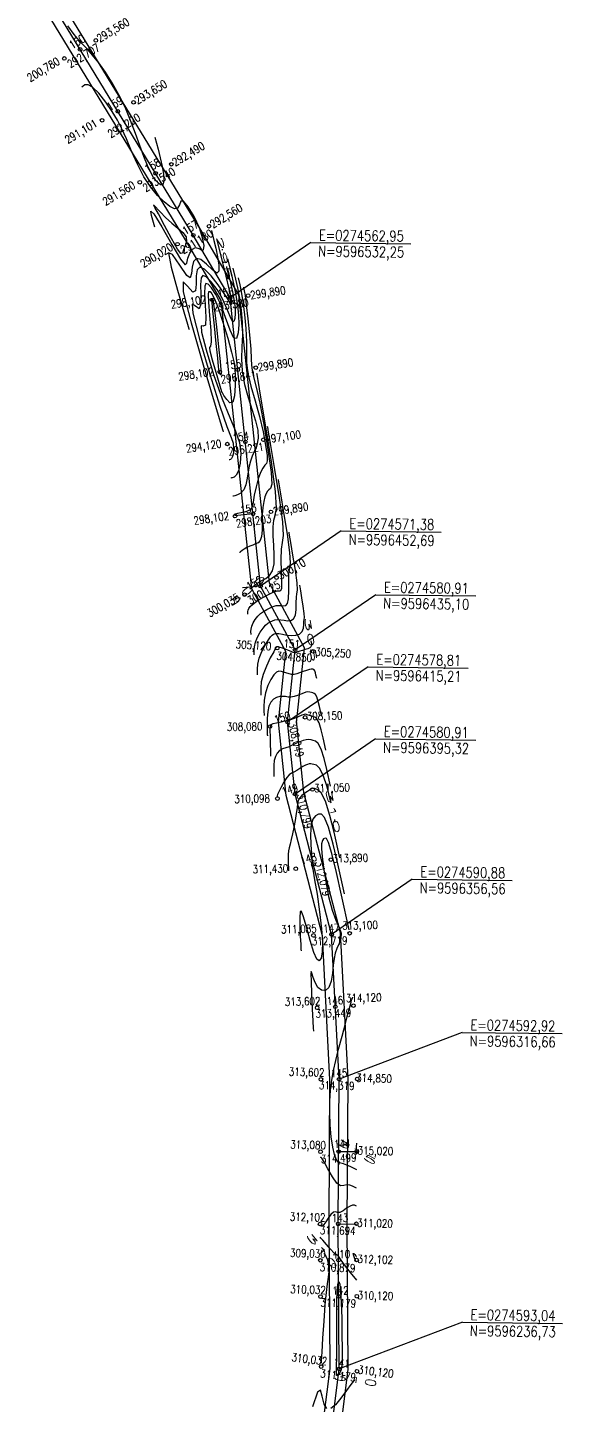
# Model space of a CAD drawing. Header units: millimetres. Extents: x 276147 to 291056, y 9594849 to 9609891.
# Drawn here: x 282792.2 to 282939.7, y 9603879.5 to 9604259.7 of the extents above; entities that cross this region are included whole.
import ezdxf
from ezdxf.enums import TextEntityAlignment as Align

# ---------------------------------------------------------------- set-up
doc = ezdxf.new("R2010")
doc.units = ezdxf.units.MM
doc.header["$LTSCALE"] = 10
doc.linetypes.add('CONTINUO', pattern=[0])
for name, color, linetype in [('Curvas mestras', 30, 'Continuous'), ('Curvas simples', 9, 'Continuous'), ('Curvas texto', 2, 'Continuous'), ('LINHA02', 8, 'Continuous'), ('TEXTO-PAPEL', 7, 'Continuous'), ('TEXTO02', 3, 'Continuous'), ('Top_malha_coord', 8, 'Continuous')]:
    doc.layers.add(name, color=color, linetype=linetype)
doc.styles.add('ROMANS', font='romans.shx', dxfattribs={"width": 0.8, "height": 4})
doc.styles.add('SIMPLEX', font='simplex', dxfattribs={"height": 0.2})

# ---------------------------------------------------------------- blocks, each defined once
blk = doc.blocks.new('Curvas')
at = {"layer": 'Curvas mestras', "linetype": 'CONTINUO'}
for points in [[(274560.769435, 9596544.539364, 295), (274560.832452, 9596544.28901, 295)], [(274561.966194, 9596539.784889, 295), (274562.029211, 9596539.534535, 295), (274562.873801, 9596536.077397, 295), (274563.629771, 9596532.778278, 295), (274564.116266, 9596530.261979, 295), (274564.347997, 9596528.399103, 295), (274564.388564, 9596526.871703, 295), (274564.286958, 9596525.492815, 295), (274564.033716, 9596524.599421, 295), (274563.604761, 9596524.659485, 295), (274562.971027, 9596525.978532, 295), (274562.083477, 9596528.212327, 295), (274560.888086, 9596530.854193, 295), (274559.387072, 9596533.4276, 295), (274557.807639, 9596535.576598, 295), (274556.433237, 9596536.975383, 295), (274555.489162, 9596537.349524, 295), (274554.968098, 9596536.630082, 295), (274554.804576, 9596534.79949, 295), (274554.88288, 9596532.051123, 295), (274554.88631, 9596529.422115, 295), (274554.447922, 9596528.160542, 295), (274553.418396, 9596528.842682, 295), (274552.518931, 9596529.357633, 295), (274552.688353, 9596526.922695, 295), (274554.538576, 9596519.760646, 295), (274557.373871, 9596510.116182, 295), (274560.171599, 9596501.239476, 295), (274562.119324, 9596495.614185, 295), (274563.24544, 9596492.657908, 295), (274563.788544, 9596491.021729, 295), (274563.963504, 9596489.608895, 295), (274563.890258, 9596488.331318, 295), (274563.665011, 9596487.353073, 295), (274563.377569, 9596486.786605, 295), (274563.092138, 9596486.537829, 295), (274562.866524, 9596486.461027, 295), (274562.742366, 9596486.433311, 295), (274562.696623, 9596486.4231, 295), (274562.690088, 9596486.421641, 295)], [(274568.449059, 9596450.854588, 300), (274569.454991, 9596451.638543, 300), (274570.334197, 9596452.313054, 300), (274570.894755, 9596452.716857, 300), (274571.324178, 9596452.96415, 300), (274571.904839, 9596453.237993, 300), (274572.819593, 9596453.714596, 300), (274573.853234, 9596454.542757, 300), (274574.691038, 9596455.86442, 300), (274575.098002, 9596457.768725, 300), (274575.15801, 9596460.133582, 300), (274575.034668, 9596462.784096, 300), (274574.884682, 9596465.514005, 300), (274574.837169, 9596467.991573, 300), (274575.014346, 9596469.853695, 300), (274575.441892, 9596471.093935, 300), (274575.759318, 9596473.132528, 300), (274575.509599, 9596477.746374, 300), (274574.409923, 9596485.93329, 300), (274572.874342, 9596495.574753, 300), (274571.491124, 9596503.773156, 300), (274570.709347, 9596508.354973, 300), (274570.421323, 9596510.04301, 300), (274570.380177, 9596510.284159, 300)], [(274585.279731, 9596436.545464, 305), (274585.352853, 9596436.086347, 305), (274585.405219, 9596435.696494, 305), (274585.417269, 9596435.474366, 305), (274585.403264, 9596435.360346, 305), (274585.385918, 9596435.255295, 305), (274585.366576, 9596435.082224, 305), (274585.261097, 9596434.852735, 305), (274584.963969, 9596434.60058, 305), (274584.409203, 9596434.353454, 305), (274583.688889, 9596434.114823, 305), (274582.934641, 9596433.882098, 305), (274582.260087, 9596433.656585, 305), (274581.706931, 9596433.455179, 305), (274581.29889, 9596433.298673, 305), (274581.031258, 9596433.208578, 305), (274580.785614, 9596433.209297, 305), (274580.41511, 9596433.325951, 305), (274579.815255, 9596433.568448, 305), (274579.050988, 9596433.885834, 305), (274578.229606, 9596434.211943, 305), (274577.450764, 9596434.490375, 305), (274576.783554, 9596434.703805, 305), (274576.289424, 9596434.844677, 305), (274576.006575, 9596434.911091, 305), (274575.880221, 9596434.923777, 305), (274575.832324, 9596434.90912, 305), (274575.771143, 9596434.840021, 305), (274575.550099, 9596434.475444, 305), (274575.008909, 9596433.520865, 305), (274574.068958, 9596431.796723, 305), (274572.978314, 9596429.583284, 305), (274572.066714, 9596427.275775, 305), (274571.579727, 9596425.219619, 305), (274571.426261, 9596423.561018, 305), (274571.431053, 9596422.396373, 305), (274571.448999, 9596421.77322, 305), (274571.455611, 9596421.543637, 305), (274571.456556, 9596421.51084, 305)], [(274590.826474, 9596391.728561, 310), (274590.681868, 9596392.376732, 310), (274589.718851, 9596396.214745, 310), (274588.673615, 9596399.508692, 310), (274587.678565, 9596401.408027, 310), (274586.802869, 9596402.187094, 310), (274586.099888, 9596402.401456, 310), (274585.596044, 9596402.508462, 310), (274585.21, 9596402.572583, 310), (274584.833483, 9596402.560074, 310), (274584.373383, 9596402.440821, 310), (274583.797254, 9596402.199244, 310), (274583.087811, 9596401.823394, 310), (274582.248862, 9596401.321899, 310), (274581.368568, 9596400.785695, 310), (274580.556182, 9596400.326293, 310), (274579.883762, 9596399.992427, 310), (274579.27459, 9596399.581712, 310), (274578.614755, 9596398.828981, 310), (274577.836511, 9596397.580025, 310), (274577.056774, 9596396.124453, 310), (274576.438626, 9596394.862829, 310), (274576.099858, 9596394.098508, 310), (274575.97709, 9596393.746012, 310), (274575.961654, 9596393.622656, 310), (274575.963066, 9596393.57362, 310), (274575.963586, 9596393.555555, 310), (274575.963661, 9596393.552974, 310)], [(274591.98242, 9596386.547217, 310), (274591.837815, 9596387.195388, 310)], [(274597.850647, 9596295.579907, 315), (274597.805672, 9596295.628875, 315), (274597.771652, 9596295.716489, 315), (274597.76112, 9596295.858865, 315), (274597.772316, 9596296.081144, 315), (274597.799906, 9596296.410727, 315), (274597.837894, 9596296.851955, 315), (274597.877634, 9596297.316939, 315), (274597.909817, 9596297.69473, 315), (274597.927621, 9596297.903878, 315), (274597.934181, 9596297.980933, 315), (274597.935118, 9596297.991941, 315)], [(274588.833619, 9596267.585438, 310), (274589.471893, 9596266.61487, 310), (274589.987329, 9596265.426123, 310), (274590.220706, 9596264.074868, 310), (274590.209136, 9596262.577917, 310), (274590.03881, 9596260.942367, 310), (274589.785099, 9596259.104217, 310), (274589.480075, 9596256.715063, 310), (274589.14499, 9596253.355402, 310), (274588.80464, 9596248.865276, 310), (274588.497999, 9596244.122895, 310), (274588.267587, 9596240.266014, 310), (274588.14224, 9596238.130358, 310), (274588.09606, 9596237.343537, 310), (274588.089463, 9596237.231134, 310)], [(274597.425173, 9596232.607154, 310), (274597.054718, 9596232.309317, 310), (274596.300228, 9596231.389283, 310), (274595.071312, 9596229.676149, 310), (274593.562889, 9596227.613678, 310), (274592.041205, 9596225.799303, 310), (274590.730699, 9596224.7597, 310)], [(274589.688578, 9596224.738514, 310), (274588.930243, 9596225.908637, 310), (274588.417682, 9596228.109367, 310), (274587.899239, 9596229.845641, 310), (274587.069847, 9596229.288804, 310), (274585.701743, 9596225.203269, 310)]]:
    blk.add_polyline3d(points, dxfattribs=at)
at = {"layer": 'Curvas simples', "linetype": 'CONTINUO'}
for points in [[(274542.205828, 9596575.49675, 293), (274543.134249, 9596572.184735, 293), (274543.748747, 9596569.810055, 293), (274544.282791, 9596567.374283, 293), (274544.59327, 9596565.271039, 293), (274544.67293, 9596563.654835, 293), (274544.548483, 9596562.620409, 293), (274544.247948, 9596562.217871, 293), (274543.804578, 9596562.318815, 293), (274543.252933, 9596562.750208, 293), (274542.620003, 9596563.392053, 293), (274541.902497, 9596564.336502, 293), (274541.089554, 9596565.728741, 293), (274540.173671, 9596567.680153, 293), (274539.160771, 9596570.166892, 293), (274538.060136, 9596573.131303, 293), (274536.870775, 9596576.493309, 293), (274535.550608, 9596580.083126, 293), (274534.047284, 9596583.708545, 293), (274532.333421, 9596587.196584, 293), (274530.481515, 9596590.451166, 293), (274528.589029, 9596593.395438, 293), (274526.75303, 9596595.957404, 293), (274525.06899, 9596598.084476, 293), (274523.631982, 9596599.728922, 293), (274522.471964, 9596600.934571, 293), (274521.358424, 9596602.111492, 293), (274519.995733, 9596603.761313, 293), (274518.208195, 9596606.172756, 293)], [(274542.237547, 9596550.626672, 292), (274541.306202, 9596553.838448, 292), (274541.156492, 9596555.075228, 292), (274541.977523, 9596554.338355, 292), (274544.132245, 9596550.752756, 292), (274546.901406, 9596545.866712, 292), (274549.295202, 9596541.834341, 292), (274550.584016, 9596540.279027, 292), (274551.078975, 9596540.701211, 292), (274551.351393, 9596542.070596, 292), (274551.859407, 9596543.484431, 292), (274552.608452, 9596544.550138, 292), (274553.490784, 9596545.002684, 292), (274554.392109, 9596544.738764, 292), (274555.171934, 9596544.301992, 292), (274555.683212, 9596544.397712, 292), (274555.792616, 9596545.565986, 292), (274555.421691, 9596547.68574, 292), (274554.505699, 9596550.47062, 292), (274553.065011, 9596553.555551, 292), (274551.460435, 9596556.260572, 292), (274550.137889, 9596557.827004, 292), (274549.401891, 9596557.782928, 292), (274548.991363, 9596556.803478, 292), (274548.503831, 9596555.850548, 292), (274547.618857, 9596555.695748, 292), (274546.344154, 9596556.349534, 292), (274544.769476, 9596557.632075, 292), (274542.987623, 9596559.404716, 292), (274541.103598, 9596561.693497, 292), (274539.22545, 9596564.565633, 292), (274537.450049, 9596568.001152, 292), (274535.829526, 9596571.631332, 292), (274534.40483, 9596575.000263, 292), (274533.172186, 9596577.785932, 292), (274531.948928, 9596580.201913, 292), (274530.507668, 9596582.595675, 292), (274528.712691, 9596585.172293, 292), (274526.794988, 9596587.56726, 292), (274525.077222, 9596589.273673, 292), (274523.812699, 9596589.94664, 292), (274522.977282, 9596589.889304, 292), (274522.477474, 9596589.56682, 292), (274522.221911, 9596589.355703, 292), (274522.127756, 9596589.277924, 292), (274522.114306, 9596589.266812, 292)], [(274557.830554, 9596549.757918, 293), (274558.535404, 9596546.943932, 293), (274559.030813, 9596544.822812, 293), (274559.520225, 9596542.452374, 293), (274559.87702, 9596540.162699, 293), (274559.892974, 9596538.467778, 293), (274559.339461, 9596537.927581, 293), (274558.095857, 9596538.840423, 293), (274556.473547, 9596540.458011, 293), (274554.891919, 9596541.770395, 293), (274553.693227, 9596541.985038, 293), (274552.911205, 9596541.179036, 293), (274552.502454, 9596539.646894, 293), (274552.346943, 9596537.817848, 293), (274552.018114, 9596536.660057, 293), (274551.012775, 9596537.276408, 293), (274549.091763, 9596540.131907, 293), (274547.072024, 9596543.140024, 293), (274546.034532, 9596543.576344, 293), (274546.711608, 9596539.644424, 293), (274548.440967, 9596533.259699, 293), (274550.211669, 9596527.265579, 293), (274551.235131, 9596523.851901, 293), (274551.612196, 9596522.59423, 293), (274551.666062, 9596522.414563, 293)], [(274559.299995, 9596547.148641, 294), (274560.814742, 9596541.145436, 294), (274561.813493, 9596537.157063, 294), (274562.673692, 9596533.660305, 294), (274563.173332, 9596531.507274, 294), (274563.372937, 9596530.437261, 294), (274563.40366, 9596529.911349, 294), (274563.373607, 9596529.503509, 294), (274563.298705, 9596529.239265, 294), (274563.171831, 9596529.257031, 294), (274562.948075, 9596529.695252, 294), (274562.431365, 9596530.692519, 294), (274561.387842, 9596532.387454, 294), (274559.700767, 9596534.770068, 294), (274557.721893, 9596537.235911, 294), (274555.920096, 9596539.031922, 294), (274554.667496, 9596539.566254, 294), (274553.949189, 9596538.89193, 294), (274553.653515, 9596537.223192, 294), (274553.614912, 9596534.934485, 294), (274553.452212, 9596533.041086, 294), (274552.730349, 9596532.718475, 294), (274551.28212, 9596534.397103, 294), (274550.011803, 9596535.527292, 294), (274550.091541, 9596532.814333, 294), (274552.266724, 9596524.213619, 294), (274555.575732, 9596512.68095, 294), (274558.630189, 9596502.422231, 294), (274560.364389, 9596496.637943, 294), (274561.003304, 9596494.506889, 294), (274561.094578, 9596494.202453, 294)], [(274562.238876, 9596541.930087, 296), (274563.24368, 9596537.923634, 296), (274563.934108, 9596534.99773, 296), (274564.585851, 9596531.896251, 296), (274565.0592, 9596529.016685, 296), (274565.323056, 9596526.360946, 296), (274565.373468, 9596523.832056, 296), (274565.200309, 9596521.482122, 296), (274564.768727, 9596519.959577, 296), (274564.037692, 9596520.061939, 296), (274562.993979, 9596522.261812, 296), (274561.735589, 9596525.732135, 296), (274560.38833, 9596529.320932, 296), (274559.073377, 9596532.085132, 296), (274557.893385, 9596533.917285, 296), (274556.946378, 9596534.918844, 296), (274556.310828, 9596535.132794, 296), (274555.987007, 9596534.368233, 296), (274555.955637, 9596532.375788, 296), (274556.150848, 9596529.16776, 296), (274556.320409, 9596525.803144, 296), (274556.165495, 9596523.602609, 296), (274555.547297, 9596523.31286, 296), (274554.967061, 9596523.384757, 296), (274555.086047, 9596521.695198, 296), (274556.362709, 9596516.804651, 296), (274558.444289, 9596510.007866, 296), (274560.775221, 9596503.283166, 296), (274562.86867, 9596498.161819, 296), (274564.512715, 9596494.386886, 296), (274565.564162, 9596491.254375, 296), (274565.937941, 9596488.236048, 296), (274565.781461, 9596485.506679, 296), (274565.300251, 9596483.416793, 296), (274564.68617, 9596482.206611, 296), (274564.076385, 9596481.675135, 296), (274563.594393, 9596481.511059, 296), (274563.329145, 9596481.451846, 296), (274563.231422, 9596481.430031, 296), (274563.217462, 9596481.426915, 296)], [(274563.708317, 9596539.32081, 297), (274564.458148, 9596536.312732, 297), (274564.994415, 9596533.918064, 297), (274565.54193, 9596531.014224, 297), (274566.0031, 9596527.777566, 297), (274566.305844, 9596524.372201, 297), (274566.38446, 9596520.95918, 297), (274566.234547, 9596517.648891, 297), (274566.096915, 9596514.349061, 297), (274566.273679, 9596510.916757, 297), (274566.970525, 9596507.275076, 297), (274568.007439, 9596503.611255, 297), (274569.107979, 9596500.178564, 297), (274570.022347, 9596497.179029, 297), (274570.607318, 9596494.609705, 297), (274570.746309, 9596492.416407, 297), (274570.38716, 9596490.541663, 297), (274569.735407, 9596488.914877, 297), (274569.061012, 9596487.46217, 297), (274568.574385, 9596486.099949, 297), (274568.247742, 9596484.705775, 297), (274567.993753, 9596483.147498, 297), (274567.724047, 9596481.366098, 297), (274567.346103, 9596479.595078, 297), (274566.766364, 9596478.141076, 297), (274565.944659, 9596477.229747, 297), (274565.054369, 9596476.762831, 297), (274564.322261, 9596476.56109, 297), (274563.915924, 9596476.470381, 297), (274563.766221, 9596476.436962, 297), (274563.744835, 9596476.432188, 297)], [(274565.177757, 9596536.711533, 298), (274565.672617, 9596534.701831, 298), (274566.054723, 9596532.838397, 298), (274566.49801, 9596530.132197, 298), (274566.952111, 9596526.571119, 298), (274567.329517, 9596522.64482, 298), (274567.533436, 9596518.968403, 298), (274567.531935, 9596515.963436, 298), (274567.552535, 9596513.277348, 298), (274567.887619, 9596510.364032, 298), (274568.732896, 9596506.812848, 298), (274569.897382, 9596502.755032, 298), (274571.093416, 9596498.457283, 298), (274572.076772, 9596494.219996, 298), (274572.776956, 9596490.478333, 298), (274573.166902, 9596487.701152, 298), (274573.234301, 9596486.177517, 298), (274573.025857, 9596485.477334, 298), (274572.603027, 9596484.99072, 298), (274572.0297, 9596484.200823, 298), (274571.379494, 9596482.962917, 298), (274570.728458, 9596481.225311, 298), (274570.144453, 9596479.021347, 298), (274569.662584, 9596476.724517, 298), (274569.309769, 9596474.793347, 298), (274569.071803, 9596473.564375, 298), (274568.769986, 9596472.886183, 298), (274568.184497, 9596472.485365, 298), (274567.188932, 9596472.140292, 298), (274566.030575, 9596471.836455, 298), (274565.05013, 9596471.611121, 298), (274564.502703, 9596471.488917, 298), (274564.30102, 9596471.443894, 298), (274564.272208, 9596471.437462, 298)], [(274566.647198, 9596534.102256, 299), (274566.887086, 9596533.09093, 299), (274567.11503, 9596531.75873, 299), (274567.454089, 9596529.250171, 299), (274567.901121, 9596525.364671, 299), (274568.35319, 9596520.917438, 299), (274568.682412, 9596516.977625, 299), (274568.81202, 9596514.328376, 299), (274568.869732, 9596512.608789, 299), (274569.034381, 9596511.171951, 299), (274569.454649, 9596509.369436, 299), (274570.15859, 9596506.546757, 299), (274571.144108, 9596502.047914, 299), (274572.354366, 9596495.623912, 299), (274573.513582, 9596488.653777, 299), (274574.291237, 9596482.923543, 299), (274574.455969, 9596479.742749, 299), (274574.173031, 9596478.514967, 299), (274573.706835, 9596478.167275, 299), (274573.27407, 9596477.795734, 299), (274572.900549, 9596477.172319, 299), (274572.564362, 9596476.237987, 299), (274572.254387, 9596474.947712, 299), (274572.002642, 9596473.312547, 299), (274571.851932, 9596471.357566, 299), (274571.816025, 9596469.161792, 299), (274571.792553, 9596467.020054, 299), (274571.650112, 9596465.281133, 299), (274571.287949, 9596464.193746, 299), (274570.727913, 9596463.606354, 299), (274570.022506, 9596463.267354, 299), (274569.225558, 9596462.963655, 299), (274568.396215, 9596462.636211, 299), (274567.594951, 9596462.264484, 299), (274566.878987, 9596461.844184, 299), (274566.29253, 9596461.435999, 299), (274565.876532, 9596461.116861, 299), (274565.653375, 9596460.94166, 299), (274565.571159, 9596460.877112, 299), (274565.559414, 9596460.867891, 299)], [(274567.850871, 9596443.877132, 301), (274567.844983, 9596444.275606, 301), (274567.874811, 9596444.597972, 301), (274567.969462, 9596444.997608, 301), (274568.168165, 9596445.459353, 301), (274568.530808, 9596445.982354, 301), (274569.122446, 9596446.569335, 301), (274569.981759, 9596447.217032, 301), (274571.041939, 9596447.898245, 301), (274572.209807, 9596448.579785, 301), (274573.390286, 9596449.222563, 301), (274574.480725, 9596449.763867, 301), (274575.376576, 9596450.135085, 301), (274576.006408, 9596450.295377, 301), (274576.43125, 9596450.314999, 301), (274576.745251, 9596450.291982, 301), (274577.01734, 9596450.38826, 301), (274577.215586, 9596451.021387, 301), (274577.282841, 9596452.67282, 301), (274577.200233, 9596455.575293, 301), (274577.101988, 9596458.966652, 301), (274577.160607, 9596461.836019, 301), (274577.455483, 9596463.621885, 301), (274577.693573, 9596465.560229, 301), (274577.488723, 9596469.336398, 301), (274576.598509, 9596475.963901, 301), (274575.35542, 9596483.768895, 301), (274574.235672, 9596490.405697, 301), (274573.602804, 9596494.114787, 301), (274573.369643, 9596495.481294, 301), (274573.336334, 9596495.676509, 301)], [(274568.752292, 9596438.285559, 302), (274568.740303, 9596439.096959, 302), (274568.80104, 9596439.753384, 302), (274568.993775, 9596440.56715, 302), (274569.370702, 9596441.490336, 302), (274569.915346, 9596442.435946, 302), (274570.594061, 9596443.307217, 302), (274571.373844, 9596444.031635, 302), (274572.22424, 9596444.633689, 302), (274573.115436, 9596445.162119, 302), (274574.017289, 9596445.646507, 302), (274574.898341, 9596446.039799, 302), (274575.726804, 9596446.275783, 302), (274576.47892, 9596446.318197, 302), (274577.163036, 9596446.250575, 302), (274577.79553, 9596446.186405, 302), (274578.377408, 9596446.275696, 302), (274578.848199, 9596446.814552, 302), (274579.132064, 9596448.135601, 302), (274579.194394, 9596450.388977, 302), (274579.165503, 9596452.994836, 302), (274579.216935, 9596455.190838, 302), (274579.442429, 9596456.5565, 302), (274579.624497, 9596458.038763, 302), (274579.467847, 9596460.926422, 302), (274578.787095, 9596465.994513, 302), (274577.836497, 9596471.963038, 302), (274576.98022, 9596477.038239, 302), (274576.496262, 9596479.874602, 302), (274576.317962, 9596480.919578, 302), (274576.292491, 9596481.06886, 302)], [(274569.653713, 9596432.693986, 303), (274569.635622, 9596433.918312, 303), (274569.727269, 9596434.908795, 303), (274570.018088, 9596436.136692, 303), (274570.57324, 9596437.521319, 303), (274571.299883, 9596438.889539, 303), (274572.065677, 9596440.0451, 303), (274572.765929, 9596440.846238, 303), (274573.406541, 9596441.369133, 303), (274574.021066, 9596441.744453, 303), (274574.644292, 9596442.070451, 303), (274575.315956, 9596442.315731, 303), (274576.077032, 9596442.416481, 303), (274576.951431, 9596442.341016, 303), (274577.894822, 9596442.186152, 303), (274578.845809, 9596442.080829, 303), (274579.737476, 9596442.163132, 303), (274580.480813, 9596442.607717, 303), (274580.981288, 9596443.598382, 303), (274581.188556, 9596445.202661, 303), (274581.229018, 9596447.023019, 303), (274581.273263, 9596448.545657, 303), (274581.429374, 9596449.491116, 303), (274581.555421, 9596450.517298, 303), (274581.446971, 9596452.516446, 303), (274580.975681, 9596456.025124, 303), (274580.317575, 9596460.15718, 303), (274579.724768, 9596463.670781, 303), (274579.38972, 9596465.634417, 303), (274579.266281, 9596466.357862, 303), (274579.248647, 9596466.461211, 303)], [(274570.555134, 9596427.102413, 304), (274570.530941, 9596428.739665, 304), (274570.653498, 9596430.064207, 304), (274571.042401, 9596431.706234, 304), (274571.775777, 9596433.552301, 304), (274572.684421, 9596435.343131, 304), (274573.537293, 9596436.782983, 304), (274574.158014, 9596437.660841, 304), (274574.588842, 9596438.104577, 304), (274574.926695, 9596438.326786, 304), (274575.271295, 9596438.494396, 304), (274575.733571, 9596438.591663, 304), (274576.42726, 9596438.557179, 304), (274577.423943, 9596438.363836, 304), (274578.626608, 9596438.121729, 304), (274579.896088, 9596437.975253, 304), (274581.097543, 9596438.050569, 304), (274582.113426, 9596438.400882, 304), (274582.830511, 9596439.061164, 304), (274583.182717, 9596440.016344, 304), (274583.292533, 9596441.051202, 304), (274583.32959, 9596441.900476, 304), (274583.416319, 9596442.425731, 304), (274583.486345, 9596442.995832, 304), (274583.426095, 9596444.10647, 304), (274583.164267, 9596446.055736, 304), (274582.798653, 9596448.351322, 304), (274582.469315, 9596450.303323, 304), (274582.283178, 9596451.394232, 304), (274582.214601, 9596451.796145, 304), (274582.204804, 9596451.853562, 304)], [(274586.860382, 9596426.165561, 306), (274586.655032, 9596427.08601, 306), (274586.502976, 9596427.692012, 306), (274586.337939, 9596428.212109, 306), (274586.17815, 9596428.513071, 306), (274586.02115, 9596428.643545, 306), (274585.859307, 9596428.697652, 306), (274585.669127, 9596428.743207, 306), (274585.363654, 9596428.742811, 306), (274584.840071, 9596428.632763, 306), (274584.041237, 9596428.373812, 306), (274583.092728, 9596428.024507, 306), (274582.1658, 9596427.667851, 306), (274581.382265, 9596427.382066, 306), (274580.666155, 9596427.226275, 306), (274579.892058, 9596427.254823, 306), (274578.977457, 9596427.48862, 306), (274578.011416, 9596427.814842, 306), (274577.125893, 9596428.087227, 306), (274576.408323, 9596428.16128, 306), (274575.768045, 9596427.899558, 306), (274575.069879, 9596427.166382, 306), (274574.232694, 9596425.878659, 306), (274573.391579, 9596424.16363, 306), (274572.735675, 9596422.201124, 306), (274572.400667, 9596420.184158, 306), (274572.308419, 9596418.358512, 306), (274572.327338, 9596416.983155, 306), (274572.348898, 9596416.234493, 306), (274572.356842, 9596415.95867, 306), (274572.357977, 9596415.919267, 306)], [(274588.140892, 9596416.260975, 307), (274587.661741, 9596418.408691, 307), (274587.306945, 9596419.822696, 307), (274586.921858, 9596421.036255, 307), (274586.549017, 9596421.738498, 307), (274586.182683, 9596422.042939, 307), (274585.80505, 9596422.169189, 307), (274585.39954, 9596422.290341, 307), (274584.954478, 9596422.393426, 307), (274584.459418, 9596422.418958, 307), (274583.900658, 9596422.321809, 307), (274583.251483, 9596422.114282, 307), (274582.481924, 9596421.823038, 307), (274581.584467, 9596421.485765, 307), (274580.641429, 9596421.184252, 307), (274579.75758, 9596421.011313, 307), (274579.002649, 9596421.023192, 307), (274578.306187, 9596421.129848, 307), (274577.562702, 9596421.204672, 307), (274576.701639, 9596421.136539, 307), (274575.792191, 9596420.87628, 307), (274574.938488, 9596420.390213, 307), (274574.229957, 9596419.637187, 307), (274573.697215, 9596418.546162, 307), (274573.356178, 9596417.038628, 307), (274573.207249, 9596415.12267, 307), (274573.188783, 9596413.152753, 307), (274573.223623, 9596411.569937, 307), (274573.248798, 9596410.695766, 307), (274573.258073, 9596410.373702, 307), (274573.259398, 9596410.327693, 307)], [(274589.421401, 9596406.356389, 308), (274588.66845, 9596409.731371, 308), (274588.110914, 9596411.953379, 308), (274587.505777, 9596413.860401, 308), (274586.919883, 9596414.963926, 308), (274586.344216, 9596415.442333, 308), (274585.750793, 9596415.640725, 308), (274585.129953, 9596415.837475, 308), (274584.545302, 9596416.044042, 308), (274584.078765, 9596416.205154, 308), (274583.760079, 9596416.269807, 308), (274583.410238, 9596416.204057, 308), (274582.798047, 9596415.978226, 308), (274581.78667, 9596415.589464, 308), (274580.616703, 9596415.142228, 308), (274579.623102, 9596414.767802, 308), (274579.02784, 9596414.557763, 308), (274578.600957, 9596414.444855, 308), (274577.999511, 9596414.322116, 308), (274576.994955, 9596414.111797, 308), (274575.816337, 9596413.853001, 308), (274574.807097, 9596413.614044, 308), (274574.227219, 9596413.395715, 308), (274574.002851, 9596412.928694, 308), (274573.976682, 9596411.876132, 308), (274574.013831, 9596410.061181, 308), (274574.069146, 9596407.946993, 308), (274574.119907, 9596406.15672, 308), (274574.148697, 9596405.157039, 308), (274574.159303, 9596404.788735, 308), (274574.160819, 9596404.73612, 308)], [(274590.701911, 9596396.451803, 309), (274589.675159, 9596401.054052, 309), (274588.914882, 9596404.084062, 309), (274588.089696, 9596406.684547, 309), (274587.298537, 9596408.18625, 309), (274586.568046, 9596408.816904, 309), (274585.906789, 9596409.028483, 309), (274585.306874, 9596409.183835, 309), (274584.694562, 9596409.28929, 309), (274583.979656, 9596409.262049, 309), (274583.108706, 9596409.047298, 309), (274582.175254, 9596408.702179, 309), (274581.30959, 9596408.311816, 309), (274580.598523, 9596407.946721, 309), (274579.954937, 9596407.618946, 309), (274579.248235, 9596407.325925, 309), (274578.391598, 9596407.050898, 309), (274577.473326, 9596406.720312, 309), (274576.625499, 9596406.246417, 309), (274575.956372, 9596405.557072, 309), (274575.478901, 9596404.642572, 309), (274575.182218, 9596403.50882, 309), (274575.046993, 9596402.201505, 309), (274575.020051, 9596400.92545, 309), (274575.039756, 9596399.925263, 309), (274575.055578, 9596399.37587, 309), (274575.061407, 9596399.173463, 309), (274575.06224, 9596399.144547, 309)], [(274593.26293, 9596376.642631, 311), (274591.688577, 9596383.699413, 311), (274590.52282, 9596388.345429, 311), (274589.257534, 9596392.332838, 311), (274588.058593, 9596394.629804, 311), (274587.037693, 9596395.557283, 311), (274586.292988, 9596395.774429, 311), (274585.885213, 9596395.833088, 311), (274585.725437, 9596395.855875, 311), (274585.687309, 9596395.858099, 311), (274585.661048, 9596395.849543, 311), (274585.603154, 9596395.8179, 311), (274585.486695, 9596395.74534, 311), (274585.279263, 9596395.610243, 311), (274584.926534, 9596395.375841, 311), (274584.368707, 9596395.001579, 311), (274583.591539, 9596394.465673, 311), (274582.763013, 9596393.821426, 311), (274582.096672, 9596393.140916, 311), (274581.741679, 9596392.45384, 311), (274581.589677, 9596391.620387, 311), (274581.467929, 9596390.458364, 311), (274581.240698, 9596388.85415, 311), (274580.920236, 9596386.968397, 311), (274580.555797, 9596385.030325, 311), (274580.191188, 9596383.240367, 311), (274579.848447, 9596381.683801, 311), (274579.544164, 9596380.417115, 311), (274579.294384, 9596379.447619, 311), (274579.112961, 9596378.58589, 311), (274579.013199, 9596377.593324, 311), (274578.99928, 9596376.322937, 311), (274579.0389, 9596374.994221, 311), (274579.09063, 9596373.918287, 311), (274579.121576, 9596373.323067, 311), (274579.132977, 9596373.103775, 311), (274579.134606, 9596373.072447, 311)], [(274594.543439, 9596366.738045, 312), (274592.705855, 9596375.020618, 312), (274591.411336, 9596380.464312, 312), (274590.126801, 9596385.117159, 312), (274589.06236, 9596387.752131, 312), (274588.172439, 9596388.702699, 312), (274587.347545, 9596388.692457, 312), (274586.52097, 9596388.280084, 312), (274585.797138, 9596387.364603, 312), (274585.323259, 9596385.680123, 312), (274585.193951, 9596383.128347, 312), (274585.293463, 9596380.281344, 312), (274585.453456, 9596377.878776, 312), (274585.538945, 9596376.468766, 312), (274585.54837, 9596375.833266, 312), (274585.513527, 9596375.562688, 312), (274585.466466, 9596375.314897, 312), (274585.440265, 9596375.017577, 312), (274585.468255, 9596374.665866, 312), (274585.587194, 9596374.157062, 312), (274585.847539, 9596372.997113, 312), (274586.303173, 9596370.594129, 312), (274586.964793, 9596366.619409, 312), (274587.670365, 9596361.79702, 312), (274588.21467, 9596357.114216, 312), (274588.437837, 9596353.381346, 312), (274588.36138, 9596350.701121, 312), (274588.052161, 9596348.999346, 312), (274587.564321, 9596348.257931, 312), (274586.901112, 9596348.683215, 312), (274586.053065, 9596350.537646, 312), (274585.041984, 9596353.838002, 312), (274584.014762, 9596357.618393, 312), (274583.149565, 9596360.667257, 312), (274582.583372, 9596362.028618, 312), (274582.288414, 9596361.768835, 312), (274582.195735, 9596360.209852, 312), (274582.23703, 9596357.740305, 312), (274582.3466, 9596355.015604, 312), (274582.459399, 9596352.757851, 312), (274582.524653, 9596351.502741, 312), (274582.548694, 9596351.040332, 312), (274582.552128, 9596350.974274, 312)], [(274595.823949, 9596356.833459, 313), (274593.723689, 9596366.341746, 313), (274592.304302, 9596372.582574, 313), (274591.011087, 9596377.899383, 313), (274590.125187, 9596380.886953, 313), (274589.564409, 9596381.978119, 313), (274589.155722, 9596382.065231, 313), (274588.766778, 9596381.867412, 313), (274588.427954, 9596381.410888, 313), (274588.210309, 9596380.548656, 313), (274588.175108, 9596379.132009, 313), (274588.34444, 9596377.005412, 313), (274588.730597, 9596374.011619, 313), (274589.338511, 9596370.140196, 313), (274590.143655, 9596365.967929, 313), (274591.114135, 9596362.218413, 313), (274592.177685, 9596359.434477, 313), (274593.100539, 9596357.435881, 313), (274593.608552, 9596355.861624, 313), (274593.52181, 9596354.409953, 313), (274593.037308, 9596353.016123, 313), (274592.44627, 9596351.674638, 313), (274591.982983, 9596350.348652, 313), (274591.653992, 9596348.875903, 313), (274591.408906, 9596347.062777, 313), (274591.181736, 9596344.834968, 313), (274590.844105, 9596342.595397, 313), (274590.252033, 9596340.866295, 313), (274589.324357, 9596340.057008, 313), (274588.231158, 9596340.125354, 313), (274587.205328, 9596340.916265, 313), (274586.431366, 9596342.228428, 313), (274585.900193, 9596343.675534, 313), (274585.554331, 9596344.825024, 313), (274585.345516, 9596345.260631, 313), (274585.262324, 9596344.631247, 313), (274585.302538, 9596342.602058, 313), (274585.45234, 9596339.091207, 313), (274585.651496, 9596335.028679, 313), (274585.828168, 9596331.597416, 313), (274585.92773, 9596329.682416, 313), (274585.964411, 9596328.97689, 313), (274585.969651, 9596328.8761, 313)], [(274597.890105, 9596290.55583, 314), (274596.278397, 9596291.378347, 314), (274595.193286, 9596291.890612, 314), (274594.212827, 9596292.270313, 314), (274593.550083, 9596292.404473, 314), (274593.112522, 9596292.481276, 314), (274592.731216, 9596292.764198, 314), (274592.276402, 9596293.493531, 314), (274591.774995, 9596294.816838, 314), (274591.293078, 9596296.858501, 314), (274590.890647, 9596299.661516, 314), (274590.603356, 9596302.943336, 314), (274590.46077, 9596306.340031, 314), (274590.485517, 9596309.552655, 314), (274590.672472, 9596312.542219, 314), (274591.009568, 9596315.33472, 314), (274591.488947, 9596317.995589, 314), (274592.119578, 9596320.747986, 314), (274592.914635, 9596323.854502, 314), (274593.856294, 9596327.430871, 314), (274594.80274, 9596331.005395, 314), (274595.581158, 9596333.959515, 314), (274596.066581, 9596335.839968, 314), (274596.325436, 9596336.854671, 314), (274596.471999, 9596337.376837, 314), (274596.598954, 9596337.720006, 314), (274596.71262, 9596337.959035, 314), (274596.79773, 9596338.109108, 314), (274596.843992, 9596338.186978, 314), (274596.861036, 9596338.215666, 314), (274596.863471, 9596338.219765, 314)], [(274597.857855, 9596285.57233, 313), (274596.77657, 9596286.108844, 313), (274595.982659, 9596286.379277, 313), (274595.133257, 9596286.441749, 313), (274594.317084, 9596286.23519, 313), (274593.45849, 9596286.194382, 313), (274592.440728, 9596286.878067, 313), (274591.208746, 9596288.619136, 313), (274589.954256, 9596290.847064, 313), (274588.930662, 9596292.765479, 313), (274588.32403, 9596293.775146, 313), (274588.051067, 9596294.065402, 313), (274587.961143, 9596294.022725, 313), (274587.926934, 9596293.966205, 313), (274587.91433, 9596293.945382, 313), (274587.91253, 9596293.942407, 313)], [(274597.825605, 9596280.58883, 312), (274597.274743, 9596280.839342, 312), (274596.772032, 9596280.867943, 312), (274596.053686, 9596280.613185, 312), (274595.124059, 9596279.984498, 312), (274594.124243, 9596279.256204, 312), (274593.229518, 9596278.793853, 312), (274592.56059, 9596278.826011, 312), (274592.01988, 9596279.033325, 312), (274591.455236, 9596278.959463, 312), (274590.76105, 9596278.287211, 312), (274590.017876, 9596277.255838, 312), (274589.352813, 9596276.24373, 312), (274588.862888, 9596275.552384, 312), (274588.524849, 9596275.175729, 312), (274588.285373, 9596275.0308, 312), (274588.100107, 9596275.037117, 312), (274587.960568, 9596275.124117, 312), (274587.867245, 9596275.223722, 312), (274587.817948, 9596275.28228, 312), (274587.799786, 9596275.303854, 312), (274587.797191, 9596275.306936, 312)], [(274597.896696, 9596260.144516, 311), (274596.183659, 9596262.235851, 311), (274595.040602, 9596263.665238, 311), (274594.028374, 9596264.999564, 311), (274593.386882, 9596265.955979, 311), (274593.044888, 9596266.539188, 311), (274592.853363, 9596266.825786, 311), (274592.663038, 9596266.928199, 311), (274592.323686, 9596267.102186, 311), (274591.684836, 9596267.639338, 311), (274590.674129, 9596268.712975, 311), (274589.531633, 9596270.023331, 311), (274588.575527, 9596271.152369, 311), (274588.042928, 9596271.785022, 311), (274587.846707, 9596272.018104, 311), (274587.818676, 9596272.051402, 311)], [(274597.863397, 9596265.18942, 312), (274597.699885, 9596265.397545, 312), (274597.559403, 9596265.63172, 312), (274597.371575, 9596266.031735, 312), (274597.151803, 9596266.605791, 312), (274596.978376, 9596267.176954, 312), (274596.945309, 9596267.522007, 312), (274597.110147, 9596267.489459, 312), (274597.384566, 9596267.214737, 312), (274597.643773, 9596266.904994, 312), (274597.791555, 9596266.723297, 312), (274597.846, 9596266.656356, 312), (274597.853778, 9596266.646793, 312)]]:
    blk.add_polyline3d(points, dxfattribs=at)
for points in [[(274541.872273, 9596556.828727, 291), (274543.763151, 9596554.765111, 291), (274545.212889, 9596553.280563, 291), (274546.876754, 9596551.748498, 291), (274548.564337, 9596550.383815, 291), (274549.991736, 9596549.150381, 291), (274550.851674, 9596547.949305, 291), (274550.953784, 9596546.711389, 291), (274550.57532, 9596545.486203, 291), (274550.110442, 9596544.353009, 291), (274549.819371, 9596543.476716, 291), (274549.426572, 9596543.364814, 291), (274548.522572, 9596544.610439, 291), (274546.866867, 9596547.506017, 291), (274544.894836, 9596551.141137, 291), (274543.210825, 9596554.30468, 291), (274542.268881, 9596556.080861, 291), (274541.921849, 9596556.735244, 291), (274541.872273, 9596556.828727, 291)], [(274560.707165, 9596505.202535, 297), (274559.103676, 9596510.569873, 297), (274558.135464, 9596513.932446, 297), (274557.483741, 9596516.467701, 297), (274557.415191, 9596517.411881, 297), (274557.676198, 9596517.783037, 297), (274557.883068, 9596519.044676, 297), (274557.754507, 9596522.184174, 297), (274557.418816, 9596526.284398, 297), (274557.106698, 9596529.952086, 297), (274557.005916, 9596532.106384, 297), (274557.132493, 9596532.916065, 297), (274557.459519, 9596532.862306, 297), (274557.973001, 9596532.278977, 297), (274558.710634, 9596530.910709, 297), (274559.723037, 9596528.354823, 297), (274561.005304, 9596524.453611, 297), (274562.330446, 9596520.029248, 297), (274563.415955, 9596516.148882, 297), (274564.052545, 9596513.55479, 297), (274564.323836, 9596511.689778, 297), (274564.386671, 9596509.671781, 297), (274564.353895, 9596506.932043, 297), (274564.16235, 9596504.155038, 297), (274563.704879, 9596502.338549, 297), (274562.934869, 9596502.169456, 297), (274562.047889, 9596503.091027, 297), (274561.300055, 9596504.235629, 297), (274560.882836, 9596504.916044, 297), (274560.729124, 9596505.166724, 297), (274560.707165, 9596505.202535, 297)], [(274560.179792, 9596510.197512, 298), (274560.031375, 9596510.694308, 298), (274559.941758, 9596511.005544, 298), (274559.881435, 9596511.240205, 298), (274559.863322, 9596511.439005, 298), (274559.805099, 9596512.253215, 298), (274559.600641, 9596514.486743, 298), (274559.188605, 9596518.565203, 298), (274558.686785, 9596523.401035, 298), (274558.257758, 9596527.528384, 298), (274558.024824, 9596529.844536, 298), (274557.954159, 9596530.699335, 298), (274557.97266, 9596530.805767, 298), (274558.020187, 9596530.751775, 298), (274558.088462, 9596530.625129, 298), (274558.182169, 9596530.388559, 298), (274558.312623, 9596529.916059, 298), (274558.517658, 9596528.726688, 298), (274558.841737, 9596526.250774, 298), (274559.300796, 9596522.222796, 298), (274559.796655, 9596517.593852, 298), (274560.202608, 9596513.619197, 298), (274560.42318, 9596511.248858, 298), (274560.487832, 9596510.211965, 298), (274560.457257, 9596509.932425, 298), (274560.385986, 9596509.916774, 298), (274560.303888, 9596510.002073, 298), (274560.234669, 9596510.108017, 298), (274560.196052, 9596510.170995, 298), (274560.181825, 9596510.194198, 298), (274560.179792, 9596510.197512, 298)], [(274592.363174, 9596233.879015, 311), (274592.334346, 9596234.608822, 311), (274592.32219, 9596235.202344, 311), (274592.325735, 9596235.943306, 311), (274592.351902, 9596236.885256, 311), (274592.386235, 9596238.421065, 311), (274592.408938, 9596241.028434, 311), (274592.406927, 9596244.920857, 311), (274592.393966, 9596249.255006, 311), (274592.390534, 9596252.923348, 311), (274592.413405, 9596255.127491, 311), (274592.464544, 9596256.3056, 311), (274592.54221, 9596257.20498, 311), (274592.646674, 9596258.353859, 311), (274592.786245, 9596259.404144, 311), (274592.971246, 9596259.788662, 311), (274593.202394, 9596259.03747, 311), (274593.441987, 9596257.069544, 311), (274593.642719, 9596253.901085, 311), (274593.769334, 9596249.692401, 311), (274593.834761, 9596245.180219, 311), (274593.863978, 9596241.245369, 311), (274593.871942, 9596238.552684, 311), (274593.833515, 9596236.90301, 311), (274593.71354, 9596235.881198, 311), (274593.492657, 9596235.138608, 311), (274593.2147, 9596234.592642, 311), (274592.939304, 9596234.227215, 311), (274592.715689, 9596234.020412, 311), (274592.551419, 9596233.927005, 311), (274592.443647, 9596233.895935, 311), (274592.387018, 9596233.884028, 311), (274592.366155, 9596233.879642, 311), (274592.363174, 9596233.879015, 311)]]:
    blk.add_polyline3d(points, close=True, dxfattribs=at)
at = {"layer": 'Curvas texto', "style": 'SIMPLEX'}
for s, rotation, width, p, p2 in [('295', 284.12852731, 3.299405, (274559.118782, 9596548.024533, 295), (274562.225239, 9596535.683219, 295)), ('300', 38.11616053, 3.299405, (274563.147667, 9596445.742075, 300), (274573.160205, 9596453.597469, 300)), ('305', 279.62368869, 3.299405, (274583.417134, 9596443.043896, 305), (274585.544667, 9596430.496716, 305)), ('310', 282.57660528, 3.563358, (274589.2146, 9596395.509126, 310), (274591.98568, 9596383.088206, 310)), ('315', 330.49571499, 3.563358, (274591.979175, 9596298.040653, 315), (274603.055094, 9596291.773106, 315)), ('310', 309.37739102, 3.563357, (274583.720214, 9596272.633438, 310), (274591.794089, 9596262.79623, 310)), ('310', 350.45221547, 3.563358, (274591.145293, 9596232.902895, 310), (274603.695281, 9596230.791986, 310))]:
    blk.add_text(s, height=1.5, rotation=rotation, dxfattribs=dict(at, width=width)).set_placement(p, p2, align=Align.FIT)
blk = doc.blocks.new('est 1')
at = {"layer": 'LINHA02'}
for p, q in [((267207.6, 9593324.98), (267185.37, 9593309.78)), ((267207.6, 9593324.98), (267235.2, 9593324.64)), ((267216, 9593245.42), (267193.77, 9593230.22)), ((267216, 9593245.42), (267243.6, 9593245.08)), ((267225.53, 9593227.84), (267203.3, 9593212.64)), ((267225.53, 9593227.84), (267253.13, 9593227.5)), ((267223.43, 9593207.95), (267201.2, 9593192.75)), ((267223.43, 9593207.95), (267251.03, 9593207.61)), ((267225.5, 9593188.06), (267203.27, 9593172.86)), ((267225.5, 9593188.06), (267253.1, 9593187.71)), ((267235.57, 9593149.34), (267213.34, 9593134.14)), ((267235.57, 9593149.34), (267263.17, 9593149)), ((267249.38, 9593107.09), (267215.41, 9593094.2)), ((267249.38, 9593107.09), (267276.97, 9593106.75)), ((267249.41, 9593027.16), (267215.44, 9593014.26)), ((267249.41, 9593027.16), (267277.01, 9593026.82))]:
    blk.add_line(p, q, dxfattribs=at)
at = {"layer": 'TEXTO-PAPEL', "color": 7, "linetype": 'Continuous'}
for p, q in [((267175.22, 9593327.02), (267133.6, 9593395.35)), ((267185.34, 9593309.78), (267175.22, 9593327.02)), ((267193.77, 9593230.22), (267185.34, 9593309.78)), ((267191.67, 9593250.11), (267186.7, 9593249.59)), ((267193.77, 9593230.22), (267188.8, 9593229.7)), ((267203.3, 9593212.64), (267193.77, 9593230.22)), ((267201.2, 9593192.75), (267203.3, 9593212.64)), ((267203.27, 9593172.86), (267201.2, 9593192.75)), ((267213.34, 9593134.14), (267203.27, 9593172.86)), ((267215.41, 9593094.2), (267213.34, 9593134.14)), ((267215.18, 9593054.26), (267215.41, 9593094.2)), ((267217.68, 9593054.25), (267217.91, 9593094.18)), ((267215.3, 9593074.26), (267220.3, 9593074.23)), ((267215.44, 9593014.26), (267215.18, 9593054.26)), ((267215.18, 9593054.26), (267220.18, 9593054.23)), ((267210.46, 9592974.57), (267215.44, 9593014.26))]:
    blk.add_line(p, q, dxfattribs=at)
for centre in [(267148.35, 9593380.74), (267144.01, 9593378.27), (267139.66, 9593375.79), (267154.41, 9593361.19), (267158.76, 9593363.66), (267150.07, 9593358.71), (267169.16, 9593346.58), (267164.81, 9593344.1), (267160.47, 9593341.63), (267175.22, 9593327.02), (267179.56, 9593329.5), (267170.87, 9593324.55), (267180.41, 9593309.19), (267185.37, 9593309.78), (267190.34, 9593310.37), (267182.51, 9593289.3), (267187.47, 9593289.89), (267192.44, 9593290.48), (267189.57, 9593270), (267194.54, 9593270.59), (267184.61, 9593269.41), (267196.64, 9593250.7), (267186.71, 9593249.52), (267191.67, 9593250.11), (267198.18, 9593232.58), (267189.36, 9593227.86), (267193.77, 9593230.22), (267198.32, 9593213.09), (267203.3, 9593212.64), (267208.28, 9593212.19), (267206.04, 9593194.01), (267196.37, 9593191.49), (267201.2, 9593192.75), (267198.43, 9593171.6), (267203.27, 9593172.86), (267208.11, 9593174.11), (267203.47, 9593152.24), (267208.31, 9593153.5), (267213.15, 9593154.76), (267208.35, 9593133.85), (267213.34, 9593134.14), (267218.33, 9593134.43), (267209.38, 9593113.88), (267214.37, 9593114.17), (267219.37, 9593114.46), (267210.41, 9593094.16), (267215.41, 9593094.2), (267220.41, 9593094.23), (267210.3, 9593074.16), (267215.3, 9593074.2), (267220.3, 9593074.23), (267210.18, 9593054.23), (267215.18, 9593054.26), (267220.18, 9593054.3), (267210.24, 9593044.23), (267215.24, 9593044.26), (267220.24, 9593044.3), (267210.31, 9593034.23), (267215.31, 9593034.26), (267220.31, 9593034.3), (267210.48, 9593014.89), (267215.44, 9593014.26), (267220.35, 9593013.61)]:
    blk.add_circle(centre, 0.5, dxfattribs=at)
at = {"layer": 'Top_malha_coord', "color": 6}
for p, q in [((267177.35, 9593328.32), (267135.68, 9593396.74)), ((267173.08, 9593325.72), (267131.52, 9593393.96)), ((267187.77, 9593310.58), (267177.37, 9593328.29)), ((267182.92, 9593308.98), (267173.06, 9593325.76)), ((267191.34, 9593229.47), (267182.92, 9593308.98)), ((267196.21, 9593230.98), (267187.77, 9593310.58)), ((267200.73, 9593212.13), (267191.34, 9593229.47)), ((267205.87, 9593213.15), (267196.21, 9593230.98)), ((267203.69, 9593192.49), (267205.87, 9593213.15)), ((267198.69, 9593192.75), (267200.73, 9593212.13)), ((267200.8, 9593172.41), (267198.69, 9593192.75)), ((267205.74, 9593173.3), (267203.69, 9593193.01)), ((267210.86, 9593133.76), (267200.8, 9593172.41)), ((267215.83, 9593134.53), (267205.74, 9593173.3)), ((267212.91, 9593094.07), (267210.86, 9593133.76)), ((267217.9, 9593094.33), (267215.83, 9593134.53)), ((267212.68, 9593054.28), (267212.91, 9593094.21)), ((267217.68, 9593054.25), (267217.91, 9593094.18)), ((267212.94, 9593014.41), (267212.68, 9593054.25)), ((267217.94, 9593014.12), (267217.68, 9593054.28)), ((267208.11, 9592975.9), (267212.94, 9593014.41)), ((267212.82, 9592973.29), (267217.94, 9593014.12))]:
    blk.add_line(p, q, dxfattribs=at)
blk.add_blockref('Curvas', (-7377.62, -3221.41), dxfattribs=at)
at = {"style": 'ROMANS', "width": 0.8}
for s, p in [('E=0274562,95', (267209.89, 9593328.49)), ('N=9596532,25', (267209.68, 9593324.08)), ('E=0274571,38', (267218.29, 9593248.93)), ('N=9596452,69', (267218.08, 9593244.52)), ('E=0274580,91', (267227.82, 9593231.35)), ('N=9596435,10', (267227.61, 9593226.94)), ('E=0274578,81', (267225.73, 9593211.46)), ('N=9596415,21', (267225.52, 9593207.05)), ('E=0274580,91', (267227.79, 9593191.56)), ('N=9596395,32', (267227.58, 9593187.16)), ('E=0274590,88', (267237.86, 9593152.85)), ('N=9596356,56', (267237.65, 9593148.44)), ('E=0274592,92', (267251.67, 9593110.6)), ('N=9596316,66', (267251.46, 9593106.19)), ('E=0274593,04', (267251.7, 9593030.67)), ('N=9596236,73', (267251.49, 9593026.26))]:
    blk.add_text(s, height=2.9046, rotation=359.2617, dxfattribs=at).set_placement(p, align=Align.TOP_LEFT)
at = {"layer": 'TEXTO02', "style": 'ROMANS', "width": 0.8}
for s, rotation, p in [('293,560', 31.2308, (267148.29, 9593382)), ('160', 31.2308, (267140.67, 9593380.18)), ('292,707', 31.2308, (267140.16, 9593374.92)), ('200,780', 31.2308, (267129.1, 9593371.13)), ('293,650', 31.2308, (267158.69, 9593364.92)), ('159', 31.2308, (267151.08, 9593363.1)), ('291,101', 31.2308, (267139.5, 9593354.05)), ('292,220', 31.2308, (267151.35, 9593355.67)), ('292,490', 31.2308, (267169.09, 9593347.83)), ('158', 31.2308, (267161.48, 9593346.02)), ('293,540', 31.2308, (267160.97, 9593340.76)), ('291,560', 31.2308, (267149.9, 9593336.97)), ('292,560', 31.2308, (267179.5, 9593330.75)), ('157', 31.2308, (267171.89, 9593328.94)), ('291,180', 31.2308, (267171.37, 9593323.68)), ('290,020', 31.2308, (267160.31, 9593319.88)), ('156', 9.32, (267181.69, 9593311.9)), ('299,890', 8.3837, (267190.76, 9593311.55)), ('298,102', 8.3837, (267168.86, 9593308.99)), ('293,580', 8.3837, (267180.53, 9593308.19)), ('299,890', 8.3837, (267192.86, 9593291.67)), ('298,102', 8.3837, (267170.96, 9593289.1)), ('296,841', 8.3837, (267182.63, 9593288.3)), ('155', 9.32, (267183.79, 9593292.01)), ('294,120', 8.3837, (267173.06, 9593269.21)), ('154', 9.32, (267185.89, 9593272.12)), ('297,100', 8.3837, (267194.96, 9593271.78)), ('296,221', 8.3837, (267184.73, 9593268.41)), ('153', 9.32, (267187.99, 9593252.23)), ('299,890', 8.3837, (267197.06, 9593251.89)), ('298,102', 8.3837, (267175.16, 9593249.32)), ('298,203', 8.3837, (267186.83, 9593248.52)), ('300,10', 29.7076, (267198.15, 9593233.84)), ('152', 30.6439, (267189.57, 9593230.86)), ('300,125', 29.7076, (267189.84, 9593226.98)), ('300,035', 29.7076, (267178.68, 9593223.48)), ('305,120', 356.3931, (267186.98, 9593215.3)), ('151', 357.3294, (267200.15, 9593215.48)), ('305,250', 356.3931, (267208.94, 9593213.25)), ('304,850', 356.3931, (267198.24, 9593212.09)), ('150', 17.1016, (267197.27, 9593194.35)), ('308,150', 1.3575, (267206.47, 9593195.43)), ('308,080', 1.3575, (267184.43, 9593192.45)), ('308,049', 283.1509, (267203.53, 9593192.91)), ('149', 17.1016, (267199.34, 9593174.46)), ('311,050', 1.3575, (267208.53, 9593175.54)), ('310,098', 1.3575, (267186.5, 9593172.55)), ('310,799', 283.1509, (267205.88, 9593173.14)), ('148', 17.1016, (267204.47, 9593155.42)), ('313,890', 1.3575, (267213.57, 9593156.18)), ('311,430', 1.3575, (267191.53, 9593153.2)), ('312,079', 283.1509, (267210.92, 9593154.56)), ('147', 3.9479, (267210.92, 9593136.77)), ('313,100', 1.3575, (267216.24, 9593137.63)), ('311,085', 1.3575, (267199.38, 9593136.61)), ('312,719', 1.3575, (267207.87, 9593133.34)), ('313,602', 1.3575, (267200.42, 9593116.63)), ('146', 3.9479, (267211.95, 9593116.8)), ('314,120', 1.3575, (267217.28, 9593117.66)), ('313,449', 1.3575, (267208.9, 9593113.37)), ('313,602', 358.3972, (267201.59, 9593097.38)), ('145', 0.9877, (267213.13, 9593096.95)), ('314,850', 358.3972, (267220.17, 9593095.71)), ('314,319', 358.3972, (267209.9, 9593093.68)), ('313,080', 358.3972, (267201.99, 9593077.31)), ('144', 0.9877, (267214.01, 9593077.44)), ('314,499', 2.8388, (267210.35, 9593073.23)), ('315,020', 358.3972, (267220.56, 9593075.65)), ('312,102', 358.3972, (267201.86, 9593057.38)), ('311,694', 358.3972, (267210.16, 9593053.68)), ('143', 0.9877, (267213.39, 9593056.95)), ('311,020', 358.3972, (267220.43, 9593055.71)), ('309,030', 358.3972, (267201.92, 9593047.38)), ('+10', 0.9877, (267213.46, 9593046.95)), ('310,879', 358.3972, (267210.14, 9593043.44)), ('312,102', 358.3972, (267220.5, 9593045.71)), ('310,032', 358.3972, (267201.99, 9593037.38)), ('142', 0.9877, (267213.52, 9593036.95)), ('310,120', 358.3972, (267220.57, 9593035.71)), ('311,179', 358.3972, (267210.3, 9593033.68)), ('310,032', 352.9525, (267202.48, 9593018.63)), ('141', 355.5429, (267213.92, 9593017.11)), ('311,179', 352.9525, (267210.4, 9593014.16)), ('310,120', 352.9525, (267220.81, 9593015.21))]:
    blk.add_text(s, height=2.207, rotation=rotation, dxfattribs=at).set_placement(p, align=Align.TOP_LEFT)

msp = doc.modelspace()

# ---------------------------------------------------------------- block references
at = {"layer": 'Top_malha_coord', "color": 7}
msp.add_blockref('est 1', (15662.71, 10875.35), dxfattribs=at)

doc.saveas('drawing.dxf')
